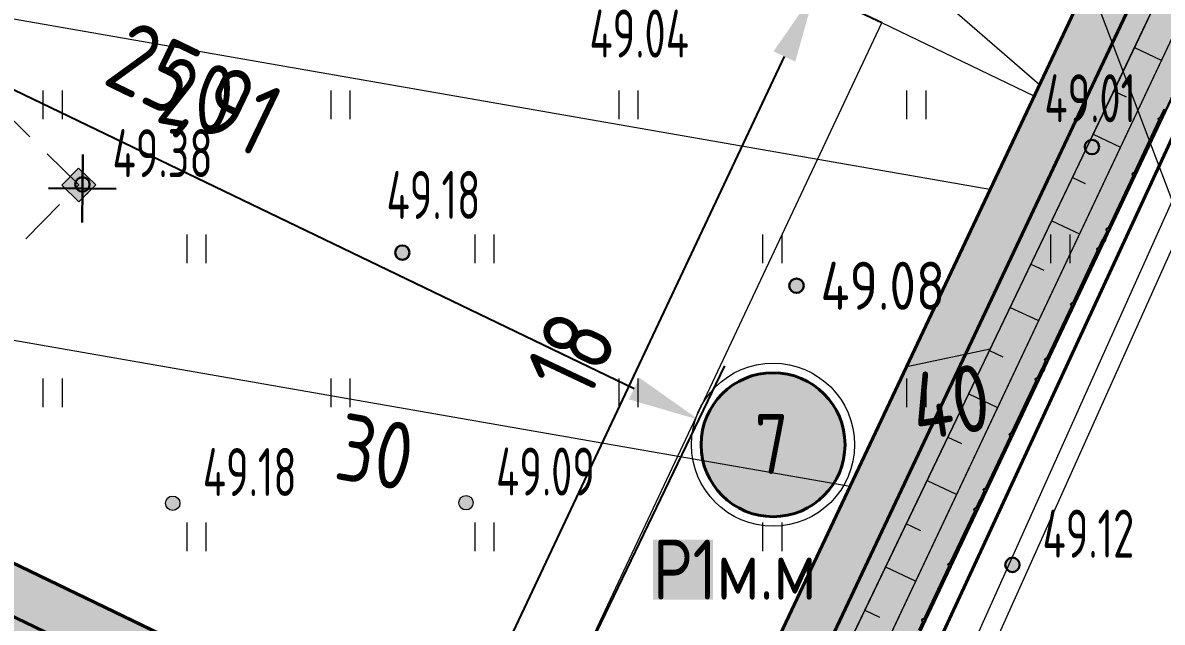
# Model space of a CAD drawing. Extents: x 1098675 to 1099684, y 381052 to 381453.
# Drawn here: x 1099286.38 to 1099310.12, y 381268.52 to 381281.01 of the extents above; entities that cross this region are included whole.
import ezdxf

# ---------------------------------------------------------------- set-up
doc = ezdxf.new("R2010")
doc.units = 0
doc.header["$MEASUREMENT"] = 0
doc.header["$PDMODE"] = 34
doc.header["$PDSIZE"] = -1
doc.linetypes.add('500_106', pattern=[3, 2, -1])
doc.linetypes.add('Территория ПС Мелитопольская$0$GOST2.303 5', pattern=[24, 20, -1.5, 1, -1.5])
doc.layers.get('0').update_dxf_attribs({"linetype": 'CONTINUOUS', "lineweight": 0})
doc.layers.get('Defpoints').update_dxf_attribs({"color": 252, "linetype": 'CONTINUOUS'})
for name, color, linetype, lineweight in [('ГП', 7, 'CONTINUOUS', 20), ('ГП-ВП вар.1', 7, 'CONTINUOUS', 0), ('ГП-площади', 252, 'CONTINUOUS', 0), ('ГП_БЛАГОУСТРОЙСТВО_ огражднение', 5, 'ограждение2', 30), ('ГП_БЛАГОУСТРОЙСТВО_озеленение', 73, 'CONTINUOUS', 5), ('ГП_БЛАГОУСТРОЙСТВО_проезд', 7, 'CONTINUOUS', 40), ('ГП_ГРАНИЦА_проект работ', 12, 'МИП_Граница_работ', 40), ('ГП_ДЕМОНТАЖ', 5, 'CONTINUOUS', 30), ('ГП_ОФ_нумерация', 7, 'CONTINUOUS', 40), ('ГП_ТЕКСТ_размеры', 7, 'CONTINUOUS', 5), ('Съемка', 253, 'CONTINUOUS', 20), ('Тропа обхода предв.', 7, 'CONTINUOUS', 0)]:
    doc.layers.add(name, color=color, linetype=linetype, lineweight=lineweight)
for name, color, linetype in [('ГП_Текст', 7, 'CONTINUOUS'), ('Территория ПС Мелитопольская$0$3_Осевая', 3, 'Территория ПС Мелитопольская$0$GOST2.303 5'), ('Территория ПС Мелитопольская$0$5_Заштрих', 6, 'CONTINUOUS')]:
    doc.layers.add(name, color=color, linetype=linetype)
doc.layers.add('Территория ПС Мелитопольская$0$0.3 Внутреннее ограждение', color=7, linetype='CONTINUOUS', true_color=0x93278f)
doc.styles.add('TOPO_D431', font='GOST2304A.ttf')
doc.styles.add('txt', font='GOST2304A.ttf')
doc.styles.add('БЭИП (ГОСТ 2.304)', font='GOST2304A.ttf', dxfattribs={"height": 1.25})
doc.styles.add('ГОСТ', font='GOST2304A.ttf', dxfattribs={"height": 2.5})
doc.styles.add('ГОСТ 2.304', font='GOST2304A.ttf')
doc.linetypes.add('ЗАБ ЖБ^1^', pattern='A,4,["|",txt,S=0.8,R=0,X=0,Y=0],4', length=8)
doc.linetypes.add('МИП_Граница_работ', pattern='A,10,-1.197667,[133,ltypeshp,S=0.35,R=0,X=0,Y=0],-0.044784,[133,ltypeshp,S=0.3,R=0,X=0,Y=0],-0.054403,[133,ltypeshp,S=0.24,R=0,X=0,Y=0],-0.071522,[133,ltypeshp,S=0.17,R=0,X=0,Y=0],-0.071361,[133,ltypeshp,S=0.1,R=0,X=0,Y=0],-1.662597,[133,ltypeshp,S=0.35,R=0,X=0,Y=0],-0.044784,[133,ltypeshp,S=0.3,R=0,X=0,Y=0],-0.054403,[133,ltypeshp,S=0.24,R=0,X=0,Y=0],-0.071522,[133,ltypeshp,S=0.17,R=0,X=0,Y=0],-0.071361,[133,ltypeshp,S=0.1,R=0,X=0,Y=0],-1.655597', length=15.000001)
doc.linetypes.add('ограждение2', pattern='A,0.25,-0.1,[132,ltypeshp.shx,S=0.1,R=0,X=-0.1,Y=0],-0.1,1', length=1.45)
doc.dimstyles.new('ISO-25', dxfattribs={"dimtxt": 1.5, "dimasz": 1.5, "dimexe": 1.25, "dimexo": 0, "dimtad": 1, "dimtxsty": 'TOPO_D431', "dimcen": 2.5, "dimazin": 0, "dimtfac": 1, "dimtmove": 0, "dimatfit": 3, "dimfxl": 1, "dimarcsym": 0})

# ---------------------------------------------------------------- blocks, each defined once
blk = doc.blocks.new('Территория ПС Мелитопольская$0$3D Панель ограждения L3030')
for p, q in [((5, -185), (5, 0)), ((5, 0), (10, 0)), ((7, -190), (34, -223)), ((34, -227), (7, -260)), ((10, -185), (10, 0)), ((38, -220), (11, -187)), ((11, -263), (38, -230)), ((34, -223), (38, -220)), ((34, -227), (38, -230)), ((5, -1460), (5, -265)), ((10, -1461), (10, -265)), ((5, -1540), (5, -2735)), ((34, -1498), (7, -1465)), ((7, -1535), (34, -1502)), ((10, -1540), (10, -2735)), ((11, -1462), (38, -1495)), ((38, -1505), (11, -1538)), ((34, -1498), (38, -1495)), ((34, -1502), (38, -1505)), ((5, -2815), (5, -3000)), ((34, -2773), (7, -2740)), ((7, -2810), (34, -2777)), ((10, -2815), (10, -3000)), ((11, -2737), (38, -2770)), ((38, -2780), (11, -2813)), ((34, -2773), (38, -2770)), ((34, -2777), (38, -2780)), ((5, -3000), (10, -3000))]:
    blk.add_line(p, q)
for centre in [(3, -25), (3, -175), (33, -225), (3, -275), (3, -425), (3, -575), (3, -725), (3, -825), (3, -975), (3, -1125), (3, -1275), (3, -1375), (3, -1450), (3, -1550), (3, -1625), (33, -1500), (3, -1725), (3, -1875), (3, -2025), (3, -2175), (3, -2275), (3, -2425), (3, -2575), (3, -2725), (3, -2825), (33, -2775), (3, -2975)]:
    blk.add_circle(centre, 2.5)
for centre, radius, start, end in [((13, -185), 7.5, 180, 219.486), ((13, -185), 2.5, 180, 219.486), ((33, -225), 2.5, 320.514, 39.486), ((33, -225), 7.5, 320.514, 39.486), ((13, -265), 7.5, 140.514, 180), ((13, -265), 2.5, 140.514, 180), ((13, -1460), 7.5, 180, 219.486), ((13, -1540), 7.5, 140.514, 180), ((13, -1460), 2.5, 180, 219.486), ((13, -1540), 2.5, 140.514, 180), ((33, -1500), 2.5, 320.514, 39.486), ((33, -1500), 7.5, 320.514, 39.486), ((13, -2735), 7.5, 180, 219.486), ((13, -2815), 7.5, 140.514, 180), ((13, -2735), 2.5, 180, 219.486), ((13, -2815), 2.5, 140.514, 180), ((33, -2775), 2.5, 320.514, 39.486), ((33, -2775), 7.5, 320.514, 39.486)]:
    blk.add_arc(centre, radius, start, end)
blk = doc.blocks.new('*U100')
at = {"layer": 'Территория ПС Мелитопольская$0$5_Заштрих'}
h = blk.add_hatch(dxfattribs=at)
h.set_pattern_fill('ANSI31', color=256)
h.set_pattern_definition([(45, (-3707.2358, -503.4625), (-2.245064, 2.245064), [])])
edge = h.paths.add_edge_path()
edge.add_line((-20, 27), (-20, -27))
edge.add_arc((-17, -27), 3, 180, 270)
edge.add_line((-17, -30), (17, -30))
edge.add_arc((17, -27), 3, 270, 360)
edge.add_line((20, -27), (20, 27))
edge.add_arc((17, 27), 3, 360, 450)
edge.add_line((17, 30), (-17, 30))
edge.add_arc((-17, 27), 3, 89.9979, 180.0021)
edge = h.paths.add_edge_path(flags=16)
edge.add_line((-18, 27), (-18, -27))
edge.add_arc((-17, -27), 1.5, 180, 270)
edge.add_line((-17, -28), (17, -28))
edge.add_arc((17, -27), 1.5, 270, 360)
edge.add_line((19, -27), (19, 27))
edge.add_arc((17, 27), 1.5, 360, 450)
edge.add_line((17, 29), (-17, 29))
edge.add_arc((-17, 27), 1.5, 90, 180)
for points in [[(-17, -30), (17, -30, 0.414214), (20, -27), (20, 27, 0.414214), (17, 30), (-17, 30, 0.414214), (-20, 27), (-20, -27, 0.414214)], [(-17, -28), (17, -28, 0.414214), (19, -27), (19, 27, 0.414214), (17, 29), (-17, 29, 0.414214), (-18, 27), (-18, -27, 0.414214)]]:
    blk.add_lwpolyline(points, format="xyb", close=True)
at = {"layer": 'Территория ПС Мелитопольская$0$3_Осевая'}
for p, q in [((-20, 0), (20, 0)), ((0, -30), (0, 30))]:
    blk.add_line(p, q, dxfattribs=at)
blk = doc.blocks.new('*U78')
at = {"xscale": -1, "rotation": 336.7794570061204}
for name, p in [('Территория ПС Мелитопольская$0$3D Панель ограждения L3030', (8284, 19292)), ('Территория ПС Мелитопольская$0$3D Панель ограждения L3030', (7101, 16535)), ('*U100', (7115, 16529)), ('Территория ПС Мелитопольская$0$3D Панель ограждения L3030', (5919, 13778)), ('*U100', (5932, 13772)), ('Территория ПС Мелитопольская$0$3D Панель ограждения L3030', (4736, 11021)), ('*U100', (4750, 11015))]:
    blk.add_blockref(name, p, dxfattribs=at)
blk = doc.blocks.new('Территория ПС Мелитопольская')
at = {"layer": 'Территория ПС Мелитопольская$0$0.3 Внутреннее ограждение'}
blk.add_blockref('*U78', (690801, 482866), dxfattribs=at)
blk = doc.blocks.new('*D112')
at = {"layer": 'Defpoints', "color": 0, "linetype": 'Continuous', "lineweight": 60, "transparency": 16777216}
for p in [(1099302.886, 381281.663), (1099304.278, 381281.007), (1099296.605, 381264.724)]:
    blk.add_point(p, dxfattribs=at)
at = {"layer": 'ГП_ТЕКСТ_размеры', "color": 0, "linetype": 'Continuous', "lineweight": -2, "transparency": 16777216}
for p, q in [((1099304.278, 381281.007), (1099301.755, 381282.196)), ((1099295.852, 381266.737), (1099302.246, 381280.306)), ((1099296.605, 381264.724), (1099294.082, 381265.913))]:
    blk.add_line(p, q, dxfattribs=at)
at = {"layer": 'ГП_ТЕКСТ_размеры', "color": 0, "linetype": 'Continuous', "lineweight": 60, "transparency": 16777216}
for points in [[(1099302.02, 381280.413), (1099302.473, 381280.2), (1099302.886, 381281.663)], [(1099295.626, 381266.844), (1099296.078, 381266.631), (1099295.212, 381265.381)]]:
    blk.add_solid(points, dxfattribs=at)
at = {"layer": 'ГП_ТЕКСТ_размеры', "color": 0, "linetype": 'Continuous', "transparency": 16777216, "insert": (1099297.805, 381274.108), "char_height": 1.5, "attachment_point": 5, "rotation": 64.7672, "style": 'TOPO_D431'}
blk.add_mtext('18', dxfattribs=at)
blk = doc.blocks.new('*D130')
at = {"layer": 'Defpoints', "color": 0, "lineweight": 60, "ltscale": 5.5, "transparency": 16777216}
for p in [(1099319.752, 381299.525), (1099300.292, 381258.321), (1099310.688, 381253.411)]:
    blk.add_point(p, dxfattribs=at)
at = {"layer": 'ГП_ТЕКСТ_размеры', "color": 0, "lineweight": -2, "ltscale": 5.5, "transparency": 16777216}
for p, q in [((1099319.752, 381299.525), (1099331.278, 381294.081)), ((1099329.507, 381293.259), (1099311.328, 381254.768)), ((1099300.292, 381258.321), (1099311.818, 381252.878))]:
    blk.add_line(p, q, dxfattribs=at)
at = {"layer": 'ГП_ТЕКСТ_размеры', "color": 0, "lineweight": 60, "ltscale": 5.5, "transparency": 16777216}
for points in [[(1099329.281, 381293.365), (1099329.733, 381293.152), (1099330.147, 381294.615)], [(1099311.102, 381254.874), (1099311.554, 381254.661), (1099310.688, 381253.411)]]:
    blk.add_solid(points, dxfattribs=at)
at = {"layer": 'ГП_ТЕКСТ_размеры', "color": 0, "ltscale": 5.5, "transparency": 16777216, "insert": (1099318.965, 381274.423), "char_height": 1.5, "attachment_point": 5, "rotation": 64.7198, "style": 'TOPO_D431'}
blk.add_mtext('45,57', dxfattribs=at)
blk = doc.blocks.new('*D149')
at = {"layer": 'Defpoints', "color": 0, "linetype": 'Continuous', "lineweight": 60, "transparency": 16777216}
for p in [(1099273.266, 381275.971), (1099300.465, 381272.736), (1099296.605, 381264.724)]:
    blk.add_point(p, dxfattribs=at)
at = {"layer": 'ГП_ТЕКСТ_размеры', "color": 0, "linetype": 'Continuous', "lineweight": -2, "transparency": 16777216}
for p, q in [((1099273.266, 381275.971), (1099277.669, 381285.109)), ((1099278.478, 381283.332), (1099299.114, 381273.387)), ((1099296.605, 381264.724), (1099301.008, 381273.862))]:
    blk.add_line(p, q, dxfattribs=at)
at = {"layer": 'ГП_ТЕКСТ_размеры', "color": 0, "linetype": 'Continuous', "lineweight": 60, "transparency": 16777216}
for points in [[(1099278.586, 381283.557), (1099278.369, 381283.106), (1099277.126, 381283.983)], [(1099299.223, 381273.613), (1099299.006, 381273.162), (1099300.465, 381272.736)]]:
    blk.add_solid(points, dxfattribs=at)
at = {"layer": 'ГП_ТЕКСТ_размеры', "color": 0, "linetype": 'Continuous', "transparency": 16777216, "insert": (1099289.879, 381279.489), "char_height": 1.5, "attachment_point": 5, "rotation": 334.2721, "style": 'TOPO_D431'}
blk.add_mtext('25,91', dxfattribs=at)
blk = doc.blocks.new('*D152')
at = {"layer": 'Defpoints', "color": 0, "linetype": 'Continuous', "lineweight": 60, "transparency": 16777216}
for p in [(1099316.343, 381298.325), (1099324.958, 381294.26), (1099299.782, 381263.225)]:
    blk.add_point(p, dxfattribs=at)
at = {"layer": 'ГП_ТЕКСТ_размеры', "color": 0, "linetype": 'Continuous', "lineweight": -2, "transparency": 16777216}
for p, q in [((1099316.343, 381298.325), (1099326.088, 381293.727)), ((1099309.038, 381260.517), (1099324.318, 381292.904)), ((1099299.782, 381263.225), (1099309.528, 381258.627))]:
    blk.add_line(p, q, dxfattribs=at)
at = {"layer": 'ГП_ТЕКСТ_размеры', "color": 0, "linetype": 'Continuous', "lineweight": 60, "transparency": 16777216}
for points in [[(1099324.092, 381293.011), (1099324.544, 381292.797), (1099324.958, 381294.26)], [(1099308.812, 381260.624), (1099309.264, 381260.411), (1099308.398, 381259.161)]]:
    blk.add_solid(points, dxfattribs=at)
at = {"layer": 'ГП_ТЕКСТ_размеры', "color": 0, "linetype": 'Continuous', "transparency": 16777216, "insert": (1099314.846, 381276.316), "char_height": 1.5, "attachment_point": 5, "rotation": 64.7419, "style": 'TOPO_D431'}
blk.add_mtext('38,81', dxfattribs=at)
blk = doc.blocks.new('откос 2')
at = {"layer": 'ГП', "color": 7, "linetype": 'Continuous', "lineweight": 20, "elevation": 0.836}
blk.add_lwpolyline([(1099205.377, 381422.945), (1099228.611, 381412.022), (1099211.386, 381375.513), (1099211.386, 381375.513)], dxfattribs=at)
blk.add_lwpolyline([(1099205.377, 381422.945), (1099207.746, 381421.456), (1099227.86, 381411.794), (1099218.642, 381392.338), (1099210.189, 381374.73, -0.448093), (1099209.482, 381374.457)], format="xyb", dxfattribs=at)
at = {"layer": 'ГП', "color": 7, "linetype": 'Continuous', "lineweight": 20}
for points in [[(1099219.065, 381393.23), (1099219.621, 381392.968)], [(1099218.636, 381392.326), (1099218.892, 381392.206)], [(1099218.204, 381391.424), (1099218.768, 381391.159)], [(1099217.771, 381390.523), (1099218.034, 381390.399)], [(1099217.338, 381389.621), (1099217.914, 381389.35)], [(1099216.905, 381388.72), (1099217.176, 381388.592)], [(1099216.472, 381387.818), (1099217.045, 381387.549)], [(1099216.04, 381386.917), (1099216.318, 381386.786)], [(1099215.607, 381386.015), (1099216.194, 381385.739)], [(1099215.174, 381385.114), (1099215.46, 381384.979)], [(1099214.741, 381384.212), (1099215.343, 381383.929)], [(1099214.308, 381383.311), (1099214.602, 381383.172)], [(1099213.876, 381382.409), (1099214.492, 381382.119)], [(1099213.443, 381381.508), (1099213.745, 381381.366)]]:
    blk.add_lwpolyline(points, dxfattribs=at)
blk = doc.blocks.new('*D211')
at = {"layer": 'Defpoints', "color": 0, "lineweight": 60, "ltscale": 5.5, "transparency": 16777216}
for p in [(1099225.198, 381294.533), (1099300.376, 381258.358), (1099296.998, 381251.339)]:
    blk.add_point(p, dxfattribs=at)
at = {"layer": 'ГП_ТЕКСТ_размеры', "color": 0, "lineweight": -2, "ltscale": 5.5, "transparency": 16777216}
for p, q in [((1099225.198, 381294.533), (1099221.279, 381286.387)), ((1099223.172, 381286.863), (1099295.646, 381251.989)), ((1099300.376, 381258.358), (1099296.456, 381250.212))]:
    blk.add_line(p, q, dxfattribs=at)
at = {"layer": 'ГП_ТЕКСТ_размеры', "color": 0, "lineweight": 60, "ltscale": 5.5, "transparency": 16777216}
for points in [[(1099223.281, 381287.089), (1099223.064, 381286.638), (1099221.821, 381287.514)], [(1099295.755, 381252.214), (1099295.538, 381251.764), (1099296.998, 381251.339)]]:
    blk.add_solid(points, dxfattribs=at)
at = {"layer": 'ГП_ТЕКСТ_размеры', "color": 0, "ltscale": 5.5, "transparency": 16777216, "insert": (1099260.055, 381270.767), "char_height": 1.5, "attachment_point": 5, "rotation": 334.3033, "style": 'TOPO_D431'}
blk.add_mtext('83,43', dxfattribs=at)
blk = doc.blocks.new('Съемка')
at = {"layer": 'Съемка', "linetype": 'Continuous', "lineweight": -2}
h = blk.add_hatch(color=8, dxfattribs=at)
h.dxf.hatch_style = 1
edge = h.paths.add_edge_path()
edge.add_arc((1099308.655, 381278.419), 0.15, 0, 360)
h = blk.add_hatch(color=8, dxfattribs=at)
h.dxf.hatch_style = 1
edge = h.paths.add_edge_path()
edge.add_arc((1099308.655, 381278.419), 0.15, 0, 360)
at = {"layer": 'Съемка'}
blk.add_hatch(color=8, dxfattribs=at).paths.add_polyline_path([(1099287.188, 381277.626), (1099287.544, 381277.276), (1099287.895, 381277.632), (1099287.539, 381277.983)])
at = {"layer": 'Съемка', "linetype": 'Continuous', "lineweight": -2}
h = blk.add_hatch(color=8, dxfattribs=at)
h.dxf.hatch_style = 1
edge = h.paths.add_edge_path()
edge.add_arc((1099287.619, 381277.642), 0.15, 0, 360)
h = blk.add_hatch(color=8, dxfattribs=at)
h.dxf.hatch_style = 1
edge = h.paths.add_edge_path()
edge.add_arc((1099287.619, 381277.642), 0.15, 0, 360)
h = blk.add_hatch(color=8, dxfattribs=at)
h.dxf.hatch_style = 1
edge = h.paths.add_edge_path()
edge.add_arc((1099294.285, 381276.22), 0.15, 0, 360)
h = blk.add_hatch(color=8, dxfattribs=at)
h.dxf.hatch_style = 1
edge = h.paths.add_edge_path()
edge.add_arc((1099294.285, 381276.22), 0.15, 0, 360)
h = blk.add_hatch(color=8, dxfattribs=at)
h.dxf.hatch_style = 1
edge = h.paths.add_edge_path()
edge.add_arc((1099302.499, 381275.53), 0.15, 0, 360)
at = {"layer": 'Съемка', "linetype": 'Continuous', "lineweight": 20}
h = blk.add_hatch(color=8, dxfattribs=at)
h.dxf.hatch_style = 1
edge = h.paths.add_edge_path()
edge.add_arc((1099289.5, 381270.998), 0.15, 0, 360)
h = blk.add_hatch(color=8, dxfattribs=at)
h.dxf.hatch_style = 1
edge = h.paths.add_edge_path()
edge.add_arc((1099289.5, 381270.998), 0.15, 0, 360)
h = blk.add_hatch(color=8, dxfattribs=at)
h.dxf.hatch_style = 1
edge = h.paths.add_edge_path()
edge.add_arc((1099295.612, 381271.008), 0.15, 0, 360)
h = blk.add_hatch(color=8, dxfattribs=at)
h.dxf.hatch_style = 1
edge = h.paths.add_edge_path()
edge.add_arc((1099295.612, 381271.008), 0.15, 0, 360)
at = {"layer": 'Съемка', "linetype": 'Continuous', "lineweight": -2}
h = blk.add_hatch(color=8, dxfattribs=at)
h.dxf.hatch_style = 1
edge = h.paths.add_edge_path()
edge.add_arc((1099306.999, 381269.714), 0.15, 0, 360)
h = blk.add_hatch(color=8, dxfattribs=at)
h.dxf.hatch_style = 1
edge = h.paths.add_edge_path()
edge.add_arc((1099306.999, 381269.714), 0.15, 0, 360)
at = {"layer": 'Съемка', "color": 8, "linetype": 'ЗАБ ЖБ^1^', "lineweight": 0, "ltscale": 0.5, "flags": 128}
blk.add_lwpolyline([(1099293.484, 381372.491), (1099294.712, 381368.818), (1099291.848, 381356.324), (1099286.823, 381345.649), (1099282.795, 381346.036), (1099275.626, 381349.68), (1099272.283, 381342.456), (1099268.6, 381334.67), (1099265.149, 381327.381), (1099264.723, 381327.619), (1099263.713, 381325.749), (1099264.223, 381325.304), (1099271.638, 381321.861), (1099276.564, 381319.574), (1099282.388, 381316.888), (1099288.643, 381314.009), (1099292.742, 381312.113), (1099302.787, 381307.451), (1099311.798, 381303.356), (1099320.273, 381299.534), (1099318.158, 381294.743), (1099301.75, 381258.19)], dxfattribs=at)
at = {"layer": 'Съемка', "color": 8, "lineweight": 0, "flags": 128}
blk.add_lwpolyline([(1099293.864, 381372.618), (1099295.127, 381368.839), (1099292.229, 381356.192), (1099287.065, 381345.224), (1099282.681, 381345.645), (1099275.815, 381349.136), (1099272.646, 381342.287), (1099268.962, 381334.499), (1099265.328, 381326.824), (1099264.883, 381327.072), (1099264.217, 381325.84), (1099264.443, 381325.642), (1099271.806, 381322.224), (1099276.732, 381319.937), (1099282.556, 381317.251), (1099288.811, 381314.372), (1099292.91, 381312.476), (1099302.954, 381307.815), (1099311.963, 381303.721), (1099320.799, 381299.735), (1099318.524, 381294.58), (1099302.115, 381258.026)], dxfattribs=at)
at = {"layer": 'Съемка', "color": 8, "linetype": '500_106', "ltscale": 0.5, "flags": 128}
blk.add_lwpolyline([(1099282.245, 381282.844), (1099276.883, 381277.522), (1099282.279, 381272.285), (1099287.541, 381277.629)], close=True, dxfattribs=at)
at = {"layer": 'Съемка', "color": 8, "linetype": 'Continuous', "lineweight": 20}
for points in [[(1099286.8, 381279), (1099286.8, 381279.6)], [(1099287.2, 381279), (1099287.2, 381279.6)], [(1099292.8, 381279), (1099292.8, 381279.6)], [(1099293.2, 381279), (1099293.2, 381279.6)], [(1099298.8, 381279), (1099298.8, 381279.6)], [(1099299.2, 381279), (1099299.2, 381279.6)], [(1099304.8, 381279), (1099304.8, 381279.6)], [(1099305.2, 381279), (1099305.2, 381279.6)], [(1099289.8, 381276), (1099289.8, 381276.6)], [(1099290.2, 381276), (1099290.2, 381276.6)], [(1099295.8, 381276), (1099295.8, 381276.6)], [(1099296.2, 381276), (1099296.2, 381276.6)], [(1099301.8, 381276), (1099301.8, 381276.6)], [(1099302.2, 381276), (1099302.2, 381276.6)], [(1099307.8, 381276), (1099307.8, 381276.6)], [(1099308.2, 381276), (1099308.2, 381276.6)], [(1099286.8, 381273), (1099286.8, 381273.6)], [(1099287.2, 381273), (1099287.2, 381273.6)], [(1099292.8, 381273), (1099292.8, 381273.6)], [(1099293.2, 381273), (1099293.2, 381273.6)], [(1099298.8, 381273), (1099298.8, 381273.6)], [(1099299.2, 381273), (1099299.2, 381273.6)], [(1099304.8, 381273), (1099304.8, 381273.6)], [(1099305.2, 381273), (1099305.2, 381273.6)], [(1099289.8, 381270), (1099289.8, 381270.6)], [(1099290.2, 381270), (1099290.2, 381270.6)], [(1099295.8, 381270), (1099295.8, 381270.6)], [(1099296.2, 381270), (1099296.2, 381270.6)], [(1099301.8, 381270), (1099301.8, 381270.6)], [(1099302.2, 381270), (1099302.2, 381270.6)]]:
    blk.add_lwpolyline(points, dxfattribs=at)
at = {"layer": 'Съемка', "color": 8, "linetype": 'Continuous', "lineweight": 9, "flags": 128}
blk.add_lwpolyline([(1099287.188, 381277.626), (1099287.544, 381277.276), (1099287.895, 381277.632), (1099287.539, 381277.983)], close=True, dxfattribs=at)
at = {"layer": 'Съемка', "color": 8, "linetype": 'Continuous', "lineweight": -2}
for centre in [(1099308.655, 381278.419), (1099308.655, 381278.419), (1099287.619, 381277.642), (1099287.619, 381277.642), (1099294.285, 381276.22), (1099294.285, 381276.22), (1099302.499, 381275.53), (1099306.999, 381269.714), (1099306.999, 381269.714)]:
    blk.add_circle(centre, 0.15, dxfattribs=at)
at = {"layer": 'Съемка', "color": 8, "linetype": 'Continuous', "lineweight": 9}
blk.add_circle((1099287.723, 381277.45), 0.005, dxfattribs=at)
at = {"layer": 'Съемка', "color": 8, "linetype": 'Continuous', "lineweight": 20}
for centre in [(1099289.5, 381270.998), (1099289.5, 381270.998), (1099295.612, 381271.008), (1099295.612, 381271.008)]:
    blk.add_circle(centre, 0.15, dxfattribs=at)
at = {"layer": 'Съемка', "color": 8, "lineweight": 30, "style": 'ГОСТ', "width": 0.8}
for s, p in [('49.04', (1099298.182, 381280.284)), ('49.01', (1099307.663, 381278.936)), ('49.38', (1099288.244, 381277.792)), ('49.18', (1099293.954, 381276.921)), ('49.18', (1099290.125, 381271.148)), ('49.09', (1099296.237, 381271.158)), ('49.12', (1099307.624, 381269.864))]:
    blk.add_text(s, height=1, dxfattribs=at).set_placement(p)
at = {"layer": 'Съемка', "color": 8, "linetype": 'Continuous', "lineweight": 30, "style": 'ГОСТ'}
blk.add_text('49.08', height=1, dxfattribs=at).set_placement((1099302.999, 381275.03))

msp = doc.modelspace()

# ---------------------------------------------------------------- block references
at = {"layer": 'Съемка', "color": 6, "lineweight": 30}
msp.add_blockref('Съемка', (0, 0), dxfattribs=at)

# ---------------------------------------------------------------- next in the draw order: hatches: boundary and pattern name
at = {"layer": 'ГП_БЛАГОУСТРОЙСТВО_озеленение', "linetype": 'Continuous'}
h = msp.add_hatch(dxfattribs=at)
h.set_pattern_fill('ANSI38', color=8, scale=3)
h.set_pattern_definition([(45, (0, 0), (-0.26516504294, 0.26516504294), []), (135, (0, 0), (-0.79549512883, 0.26516504294), [0.9375, -0.5625])])
h.paths.add_polyline_path([(1099319.783, 381299.515), (1099295.533, 381310.918, 0.150694), (1099295.526, 381309.218), (1099317.674, 381298.804), (1099300.244, 381261.86), (1099240.211, 381290.789), (1099239.545, 381289.405), (1099300.974, 381259.848), (1099301.259, 381260.222)])
at = {"layer": 'ГП_БЛАГОУСТРОЙСТВО_озеленение', "linetype": 'Continuous', "lineweight": 5, "ltscale": 1.5, "true_color": 0xcd6928}
h = msp.add_hatch(dxfattribs=at)
h.set_pattern_fill('HONEY', color=32, scale=2.5)
h.set_pattern_definition([(0, (255.12387, -66.3552), (0.46875, 0.27063293868), [0.3125, -0.625]), (120, (255.12387, -66.3552), (-0.46875, 0.27063293868), [0.3125, -0.625]), (60, (255.12387, -66.3552), (1e-16, 0.541265877365), [-0.625, 0.3125])])
h.paths.add_polyline_path([(1099243.104, 381307.372), (1099247.203, 381305.51), (1099240.211, 381290.789), (1099300.244, 381261.861), (1099317.674, 381298.804), (1099295.526, 381309.218, 0.226649), (1099296.994, 381307.422), (1099316.343, 381298.325), (1099299.77, 381263.199), (1099241.991, 381291.041), (1099249.186, 381306.227), (1099245.397, 381308.027, 0.412703), (1099229.275, 381303.047), (1099237.551, 381299.051), (1099234.157, 381291.998), (1099235.508, 381291.348), (1099239.553, 381299.753), (1099231.416, 381303.669, -0.322241)])
at = {"layer": 'ГП_ОФ_нумерация', "true_color": 0xffffff}
h = msp.add_hatch(color=7, dxfattribs=at)
h.dxf.hatch_style = 1
edge = h.paths.add_edge_path()
edge.add_arc((1099302.01, 381272.218), 1.5, 0, 360)

# ---------------------------------------------------------------- next in the draw order: linework, layer by layer
at = {"layer": 'ГП', "color": 35, "linetype": 'Continuous', "true_color": 0xb07030}
msp.add_line((1099240.211, 381290.789), (1099300.244, 381261.861), dxfattribs=at)
msp.add_lwpolyline([(1099295.526, 381309.218), (1099317.674, 381298.804), (1099300.244, 381261.861)], dxfattribs=at)
at = {"layer": 'ГП-ВП вар.1', "color": 5, "linetype": 'Continuous', "lineweight": 20}
for points in [[(1099307.562, 381279.713), (1099275.118, 381307.825)], [(1099306.528, 381277.537), (1099276.542, 381282.77)], [(1099303.574, 381271.356), (1099273.565, 381276.592)], [(1099304.795, 381273.85), (1099306.537, 381274.215)]]:
    msp.add_lwpolyline(points, dxfattribs=at)
at = {"layer": 'ГП-ВП вар.1', "color": 0, "linetype": 'ByBlock', "lineweight": 18}
msp.add_lwpolyline([(1099311.655, 381273.813), (1099308.589, 381281.891)], dxfattribs=at)
at = {"layer": 'ГП-площади', "color": 1, "linetype": 'Continuous'}
msp.add_lwpolyline([(1099240.211, 381290.789), (1099239.545, 381289.405), (1099300.974, 381259.848), (1099301.259, 381260.222), (1099319.783, 381299.515), (1099295.533, 381310.918, 0.150694), (1099295.526, 381309.218), (1099317.674, 381298.804), (1099300.244, 381261.86), (1099240.211, 381290.789, 3.781275)], format="xyb", close=True, dxfattribs=at)
at = {"layer": 'ГП-площади', "color": 1, "linetype": 'Continuous', "lineweight": 40}
msp.add_lwpolyline([(1099239.553, 381299.753), (1099231.416, 381303.669, -0.358053), (1099244.353, 381306.872), (1099247.19, 381305.516), (1099240.212, 381290.788), (1099300.244, 381261.861), (1099317.674, 381298.804), (1099295.526, 381309.218, 0.237839), (1099297.125, 381307.357), (1099316.343, 381298.325), (1099299.77, 381263.199), (1099241.991, 381291.041), (1099249.199, 381306.221), (1099245.14, 381308.158, 0.405244), (1099229.275, 381303.047), (1099237.551, 381299.051), (1099234.157, 381291.998), (1099235.508, 381291.348), (1099239.554, 381299.752)], format="xyb", close=True, dxfattribs=at)
at = {"layer": 'ГП-площади', "color": 3, "linetype": 'Continuous', "lineweight": 20}
msp.add_lwpolyline([(1099319.091, 381299.283), (1099300.792, 381260.491), (1099239.779, 381289.89)], dxfattribs=at)
at = {"layer": 'ГП-площади', "color": 1, "linetype": 'Continuous', "lineweight": 40}
msp.add_lwpolyline([(1099316.343, 381298.325), (1099299.77, 381263.199), (1099273.266, 381275.971), (1099277.021, 381283.765, 0.451355)], format="xyb", dxfattribs=at)
at = {"layer": 'ГП-площади', "color": 3, "linetype": 'Continuous', "lineweight": 20}
msp.add_lwpolyline([(1099258.066, 381281.673), (1099261.666, 381279.927), (1099263.465, 381279.055), (1099267.064, 381277.309), (1099275.171, 381273.4), (1099281.477, 381270.361), (1099288.695, 381266.913), (1099296.87, 381263.144), (1099299.595, 381261.888), (1099299.962, 381261.718, 0.371028), (1099300.629, 381261.909), (1099301.326, 381263.36), (1099303.923, 381268.769), (1099308.251, 381277.784), (1099311.257, 381284.106)], format="xyb", dxfattribs=at)
at = {"layer": 'ГП_БЛАГОУСТРОЙСТВО_ огражднение', "color": 5, "linetype": 'ограждение2', "ltscale": 3}
msp.add_lwpolyline([(1099301.059, 381259.807), (1099319.783, 381299.515)], dxfattribs=at)
at = {"layer": 'ГП_БЛАГОУСТРОЙСТВО_озеленение', "color": 32, "linetype": 'Continuous', "lineweight": 5, "ltscale": 1.5, "true_color": 0xcd6928}
msp.add_lwpolyline([(1099295.526, 381309.218), (1099317.674, 381298.804), (1099300.244, 381261.861), (1099240.211, 381290.789), (1099247.203, 381305.51), (1099243.104, 381307.372, 0.322241), (1099231.416, 381303.669), (1099239.553, 381299.753), (1099235.508, 381291.348), (1099234.157, 381291.998), (1099237.551, 381299.051), (1099229.275, 381303.047, -0.412703), (1099245.397, 381308.027), (1099249.186, 381306.227), (1099241.991, 381291.041), (1099299.77, 381263.199), (1099316.343, 381298.325), (1099296.994, 381307.422, -0.226649), (1099295.526, 381309.218)], format="xyb", close=True, dxfattribs=at)
at = {"layer": 'ГП_БЛАГОУСТРОЙСТВО_проезд', "linetype": 'Continuous', "lineweight": 5}
msp.add_line((1099307.451, 381279.478), (1099304.278, 381281.007), dxfattribs=at)
at = {"layer": 'ГП_БЛАГОУСТРОЙСТВО_проезд', "linetype": 'Continuous'}
msp.add_line((1099273.266, 381275.971), (1099299.77, 381263.199), dxfattribs=at)
msp.add_lwpolyline([(1099296.994, 381307.422), (1099316.343, 381298.325), (1099299.77, 381263.199)], dxfattribs=at)
at = {"layer": 'ГП_БЛАГОУСТРОЙСТВО_проезд', "linetype": 'Continuous', "lineweight": 5}
msp.add_lwpolyline([(1099296.605, 381264.724), (1099304.278, 381281.007)], dxfattribs=at)
at = {"layer": 'ГП_ГРАНИЦА_проект работ', "linetype": 'МИП_Граница_работ', "ltscale": 0.4}
msp.add_lwpolyline([(1099234.157, 381291.998), (1099301.518, 381259.586), (1099320.223, 381299.995)], dxfattribs=at)
at = {"layer": 'ГП_ДЕМОНТАЖ', "linetype": 'Continuous'}
for points in [[(1099287.625, 381278.261), (1099287.612, 381276.847)], [(1099286.911, 381277.56), (1099288.325, 381277.547)]]:
    msp.add_lwpolyline(points, dxfattribs=at)
at = {"layer": 'ГП_ОФ_нумерация', "lineweight": 15}
msp.add_circle((1099302.01, 381272.218), 1.7, dxfattribs=at)
at = {"layer": 'ГП_ОФ_нумерация'}
msp.add_circle((1099302.01, 381272.218), 1.5, dxfattribs=at)

# ---------------------------------------------------------------- next in the draw order: block references
at = {"layer": 'ГП', "color": 1, "linetype": 'Continuous', "lineweight": 20}
msp.add_blockref('откос 2', (90.48, -112.739), dxfattribs=at)
at = {"layer": 'Тропа обхода предв.', "xscale": 0.001, "yscale": 0.001, "zscale": 0.001, "rotation": 357.9626094329727}
msp.add_blockref('Территория ПС Мелитопольская', (1098593.679, 380802.216), dxfattribs=at)

# ---------------------------------------------------------------- next in the draw order: texts
at = {"layer": 'ГП-ВП вар.1', "color": 5, "linetype": 'Continuous', "lineweight": 20, "char_height": 1.4, "attachment_point": 1, "style": 'ГОСТ 2.304'}
for s, insert, rotation in [('20', (1099289.348, 381280.317), 350.1566), ('40', (1099304.796, 381273.68), 8.7591), ('30', (1099293.067, 381272.891), 350.1566)]:
    msp.add_mtext_dynamic_manual_height_columns(s, width=2.20093, gutter_width=4.5, heights=[0], dxfattribs=dict(at, insert=insert, rotation=rotation))
at = {"layer": 'ГП_Текст', "insert": (1099301.628, 381272.859), "char_height": 1.25, "attachment_point": 1, "style": 'БЭИП (ГОСТ 2.304)'}
msp.add_mtext_dynamic_manual_height_columns('7', width=1.25, gutter_width=7.5, heights=[0], dxfattribs=at)
at = {"layer": 'ГП_Текст', "insert": (1099299.506, 381270.239), "char_height": 1.25, "attachment_point": 1, "style": 'БЭИП (ГОСТ 2.304)', "bg_fill": 1, "box_fill_scale": 1, "bg_fill_color": 7, "bg_fill_true_color": 16777215, "bg_fill_transparency": 0}
msp.add_mtext_dynamic_manual_height_columns('Р1м.м', width=1.25, gutter_width=7.5, heights=[0], dxfattribs=at)

# ---------------------------------------------------------------- next in the draw order: dimensions: what is measured, and where the dimension line sits
at = {"layer": 'ГП_ТЕКСТ_размеры', "color": 7, "ltscale": 5.5}
dim = msp.add_linear_dim(base=(1099310.688, 381253.411), p1=(1099319.752, 381299.525), p2=(1099300.292, 381258.321), angle=244.7198, dimstyle='ISO-25', dxfattribs=at)
dim.commit()
dim.dimension.update_dxf_attribs({"geometry": '*D130', "text_midpoint": (1099320.311, 381273.787), "dimtype": 161})
at = {"layer": 'ГП_ТЕКСТ_размеры', "color": 7, "linetype": 'Continuous'}
for base, p1, p2, angle, picture, middle in [((1099324.958, 381294.26), (1099299.782, 381263.225), (1099316.343, 381298.325), 64.7419, '*D152', (1099316.192, 381275.681)), ((1099300.465, 381272.736), (1099273.266, 381275.971), (1099296.605, 381264.724), 334.2721, '*D149', (1099289.233, 381278.149))]:
    dim = msp.add_linear_dim(base=base, p1=p1, p2=p2, angle=angle, dimstyle='ISO-25', dxfattribs=at)
    dim.commit()
    dim.dimension.update_dxf_attribs({"geometry": picture, "text_midpoint": middle, "dimtype": 161})
at = {"layer": 'ГП_ТЕКСТ_размеры', "color": 7, "ltscale": 5.5}
dim = msp.add_aligned_dim(p1=(1099225.198, 381294.533), p2=(1099300.376, 381258.358), distance=-7.79, dimstyle='ISO-25', dxfattribs=at)
dim.commit()
dim.dimension.update_dxf_attribs({"geometry": '*D211', "text_midpoint": (1099260.055, 381270.767)})
at = {"layer": 'ГП_ТЕКСТ_размеры', "color": 7, "linetype": 'Continuous'}
dim = msp.add_aligned_dim(p1=(1099296.605, 381264.724), p2=(1099304.278, 381281.007), distance=1.539, dimstyle='ISO-25', dxfattribs=at)
dim.commit()
dim.dimension.update_dxf_attribs({"geometry": '*D112', "text_midpoint": (1099297.805, 381274.108)})

doc.saveas('drawing.dxf')
